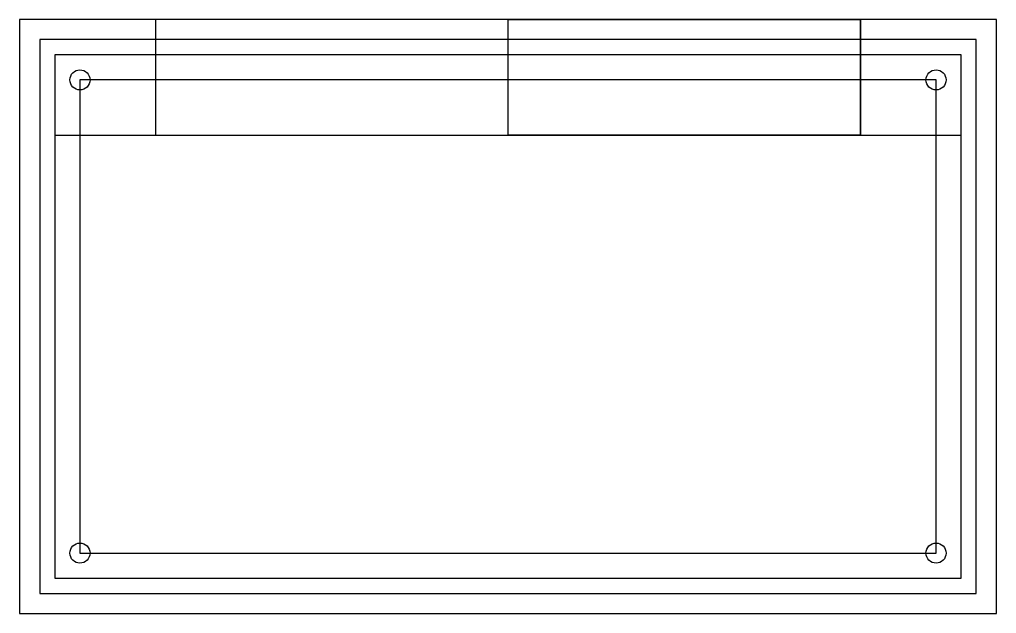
# Model space of a CAD drawing. Header units: millimetres. Extents: x -3.5 to 93.5, y -55.5 to 3.5.
import ezdxf

# ---------------------------------------------------------------- set-up
doc = ezdxf.new("R2010")
doc.units = ezdxf.units.MM
doc.layers.get('0').update_dxf_attribs({"linetype": 'CONTINUOUS'})

msp = doc.modelspace()

# ---------------------------------------------------------------- linework, layer by layer
for points in [[(93.5, 3.5), (-3.5, 3.5), (-3.5, -55.5), (93.5, -55.5)], [(80, -8), (45, -8), (45, 3.5), (80, 3.5), (80, -8), (80, 3.5), (10, 3.5), (10, -8), (45, -8), (45, 3.5), (10, 3.5), (10, -8)], [(-1.5, -53.5), (91.5, -53.5), (91.5, 1.5), (-1.5, 1.5)], [(90, 0), (0, 0), (0, -52), (90, -52)], [(90, 0), (0, 0), (0, -8), (90, -8)], [(87.5, -2.5), (2.5, -2.5), (2.5, -49.5), (87.5, -49.5)]]:
    msp.add_lwpolyline(points, close=True)
for centre in [(2.5, -2.5), (87.5, -2.5), (2.5, -49.5), (87.5, -49.5)]:
    msp.add_circle(centre, 1)

doc.saveas('drawing.dxf')
